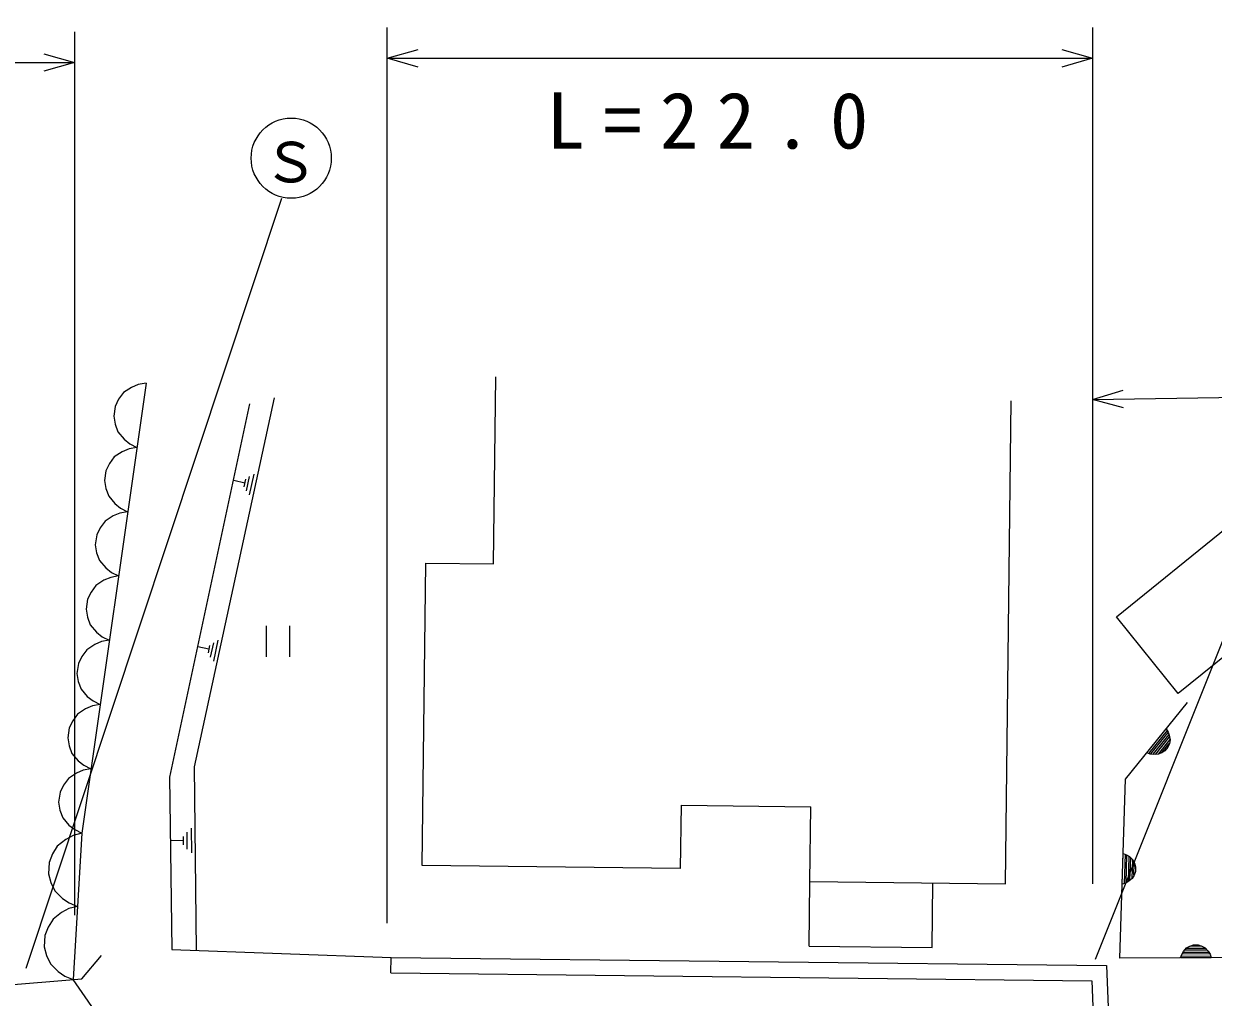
# Model space of a CAD drawing. Units: millimetres, scale not verified. Extents: x 40000 to 680000, y 20000 to 380000.
# Drawn here: x 131971 to 170693, y 309008 to 340691 of the extents above; entities that cross this region are included whole.
import ezdxf
from ezdxf.enums import TextEntityAlignment as Align

# ---------------------------------------------------------------- set-up
doc = ezdxf.new("R2010")
doc.units = ezdxf.units.MM
doc.header["$LTSCALE"] = 1000
for name, color, linetype, lineweight in [('M-BGD', 7, 'Continuous', 25), ('M-BMK-HTXT', 7, 'Continuous', 13), ('M-STR-HTXT', 7, 'Continuous', 13), ('M-STR-STR1', 1, 'Continuous', 25)]:
    doc.layers.add(name, color=color, linetype=linetype, lineweight=lineweight)
doc.styles.add('ＭＳ ゴシック', font='')
doc.styles.get('ＭＳ ゴシック').set_extended_font_data('MS Gothic')

msp = doc.modelspace()

# ---------------------------------------------------------------- linework, layer by layer
at = {"layer": 'M-BGD'}
for p, q in [((147268, 323111), (147340, 329201)), ((135950, 328998), (133857, 314345)), ((135476, 328857), (135217, 328686)), ((135698, 328954), (135476, 328857)), ((135950, 328998), (135698, 328954)), ((135058, 328474), (134944, 328239)), ((135217, 328686), (135058, 328474)), ((140125, 328522), (137521, 316505)), ((163930, 312698), (164117, 328423)), ((134944, 328239), (134898, 327915)), ((139324, 328322), (136720, 316171)), ((134898, 327915), (134941, 327657)), ((134941, 327657), (135034, 327409)), ((135034, 327409), (135235, 327172)), ((135399, 326861), (135177, 326764)), ((135235, 327172), (135422, 327023)), ((135651, 326905), (135399, 326861)), ((135422, 327023), (135651, 326905)), ((134918, 326593), (134759, 326381)), ((135177, 326764), (134918, 326593)), ((134645, 326146), (134599, 325821)), ((134759, 326381), (134645, 326146)), ((134599, 325821), (134642, 325564)), ((139162, 325744), (138806, 325822)), ((139188, 325864), (139136, 325625)), ((139219, 325487), (139321, 325957)), ((139458, 326037), (139310, 325356)), ((134642, 325564), (134735, 325316)), ((134735, 325316), (134936, 325079)), ((134936, 325079), (135123, 324929)), ((135123, 324929), (135352, 324811)), ((134618, 324500), (134460, 324287)), ((134878, 324671), (134618, 324500)), ((135100, 324767), (134878, 324671)), ((135352, 324811), (135100, 324767)), ((134460, 324287), (134346, 324053)), ((167541, 321391), (171142, 324292)), ((134346, 324053), (134300, 323728)), ((134300, 323728), (134343, 323471)), ((134343, 323471), (134436, 323223)), ((134436, 323223), (134637, 322986)), ((134637, 322986), (134824, 322836)), ((144939, 313294), (145056, 323138)), ((145056, 323138), (147268, 323111)), ((134579, 322578), (134319, 322406)), ((134801, 322674), (134579, 322578)), ((135053, 322718), (134801, 322674)), ((134824, 322836), (135053, 322718)), ((134161, 322194), (134047, 321959)), ((134319, 322406), (134161, 322194)), ((134047, 321959), (134001, 321635)), ((173152, 321798), (169550, 318897)), ((134001, 321635), (134044, 321378)), ((134044, 321378), (134137, 321129)), ((134137, 321129), (134338, 320892)), ((139867, 321091), (139867, 320091)), ((140635, 320091), (140635, 321091)), ((169550, 318897), (167541, 321391)), ((134338, 320892), (134525, 320743)), ((134754, 320625), (134502, 320581)), ((134525, 320743), (134754, 320625)), ((138292, 320627), (138145, 319946)), ((134020, 320313), (133862, 320101)), ((134280, 320484), (134020, 320313)), ((134502, 320581), (134280, 320484)), ((137996, 320335), (137640, 320412)), ((138022, 320454), (137970, 320215)), ((138053, 320077), (138155, 320547)), ((133748, 319866), (133702, 319541)), ((133862, 320101), (133748, 319866)), ((133702, 319541), (133745, 319284)), ((133745, 319284), (133838, 319036)), ((133838, 319036), (134039, 318799)), ((134039, 318799), (134226, 318650)), ((133981, 318391), (133721, 318220)), ((134203, 318487), (133981, 318391)), ((134455, 318531), (134203, 318487)), ((134226, 318650), (134455, 318531)), ((167834, 316105), (169857, 318604)), ((133563, 318007), (133449, 317773)), ((133721, 318220), (133563, 318007)), ((133449, 317773), (133403, 317448)), ((168531, 316966), (169160, 317743)), ((169193, 317684), (168595, 316946)), ((168659, 316926), (169226, 317625)), ((169251, 317557), (168733, 316918)), ((169160, 317743), (169224, 317639)), ((169224, 317639), (169264, 317533)), ((169264, 317533), (169288, 317388)), ((133403, 317448), (133446, 317191)), ((133446, 317191), (133539, 316943)), ((168810, 316913), (169268, 317479)), ((169279, 317393), (168898, 316923)), ((169020, 316975), (169255, 317264)), ((169221, 317150), (169123, 317030)), ((169265, 317265), (169221, 317150)), ((169288, 317388), (169265, 317265)), ((133539, 316943), (133740, 316706)), ((168644, 316922), (168531, 316966)), ((168757, 316908), (168644, 316922)), ((168904, 316914), (168757, 316908)), ((169020, 316962), (168904, 316914)), ((169123, 317030), (169020, 316962)), ((133904, 316394), (133682, 316298)), ((133740, 316706), (133927, 316556)), ((134156, 316438), (133904, 316394)), ((133927, 316556), (134156, 316438)), ((137521, 316505), (137587, 310534)), ((133422, 316126), (133264, 315914)), ((133682, 316298), (133422, 316126)), ((136720, 316171), (136787, 310564)), ((167655, 310274), (167834, 316105)), ((133150, 315679), (133104, 315355)), ((133264, 315914), (133150, 315679)), ((133104, 315355), (133147, 315098)), ((153367, 315255), (153343, 313194)), ((153367, 315255), (157592, 315205)), ((157563, 312773), (157592, 315205)), ((133147, 315098), (133240, 314850)), ((133240, 314850), (133441, 314613)), ((133441, 314613), (133628, 314463)), ((133628, 314463), (133857, 314345)), ((137418, 314505), (137427, 313709)), ((133337, 314142), (133062, 313925)), ((133578, 314272), (133337, 314142)), ((133857, 314345), (133578, 314272)), ((133857, 314345), (133581, 309583)), ((137162, 314104), (136746, 314099)), ((137161, 314244), (137164, 313964)), ((137291, 313831), (137285, 314381)), ((132904, 313671), (132798, 313397)), ((133062, 313925), (132904, 313671)), ((167729, 312690), (167760, 313689)), ((167760, 313689), (167874, 313646)), ((167822, 313662), (167793, 312713)), ((132798, 313397), (132777, 313028)), ((153343, 313194), (144939, 313294)), ((167856, 312736), (167883, 313635)), ((167874, 313646), (167969, 313585)), ((167945, 313596), (167920, 312774)), ((167969, 313585), (168076, 313484)), ((167983, 312817), (168006, 313544)), ((168066, 313482), (168048, 312878)), ((168076, 313484), (168133, 313373)), ((168114, 312993), (168125, 313365)), ((168133, 313373), (168167, 313254)), ((132777, 313028), (132850, 312743)), ((168121, 312983), (168058, 312875)), ((168162, 313099), (168121, 312983)), ((168167, 313254), (168162, 313099)), ((132850, 312743), (132978, 312473)), ((157538, 310669), (157563, 312773)), ((157563, 312773), (163930, 312698)), ((161542, 310621), (161567, 312726)), ((167846, 312724), (167729, 312690)), ((167945, 312781), (167846, 312724)), ((168058, 312875), (167945, 312781)), ((132978, 312473), (133226, 312225)), ((133226, 312225), (133450, 312075)), ((133199, 311761), (132924, 311544)), ((133440, 311890), (133199, 311761)), ((133719, 311964), (133440, 311890)), ((133450, 312075), (133719, 311964)), ((132924, 311544), (132766, 311290)), ((132660, 311016), (132639, 310647)), ((132766, 311290), (132660, 311016)), ((132639, 310647), (132712, 310362)), ((136787, 310564), (143930, 310297)), ((157538, 310669), (161542, 310621)), ((169728, 310499), (169825, 310610)), ((169825, 310610), (169935, 310670)), ((169828, 310600), (170433, 310603)), ((169935, 310670), (170052, 310709)), ((170315, 310665), (169942, 310663)), ((170052, 310709), (170207, 310709)), ((170207, 310709), (170325, 310673)), ((170325, 310673), (170435, 310613)), ((170435, 310613), (170533, 310504)), ((132712, 310362), (132840, 310092)), ((143925, 309797), (143930, 310297)), ((143930, 310297), (167223, 310037)), ((187468, 310393), (167655, 310274)), ((169632, 310286), (169671, 310401)), ((170632, 310292), (169632, 310286)), ((169657, 310349), (170607, 310354)), ((169671, 310401), (169728, 310499)), ((170581, 310417), (169681, 310411)), ((169718, 310474), (170541, 310479)), ((170496, 310541), (169768, 310537)), ((170533, 310504), (170594, 310407)), ((170594, 310407), (170632, 310292)), ((132840, 310092), (133088, 309844)), ((133088, 309844), (133312, 309694)), ((143925, 309797), (166742, 309542)), ((167223, 310037), (167416, 305117)), ((133312, 309694), (133581, 309583)), ((166742, 309542), (166917, 305097))]:
    msp.add_line(p, q, dxfattribs=at)
at = {"layer": 'M-BMK-HTXT'}
msp.add_line((140364, 335003), (132039, 309942), dxfattribs=at)
msp.add_circle((140678, 336317), 1304, dxfattribs=at)
at = {"layer": 'M-STR-HTXT'}
for p, q in [((133623, 340430), (133623, 311674)), ((143805, 311419), (143805, 340569)), ((166763, 340569), (166763, 312698)), ((166862, 310241), (179014, 340691)), ((132623, 339718), (133623, 339430)), ((143805, 339569), (144805, 339854)), ((165763, 339856), (166763, 339569)), ((114501, 339430), (133623, 339430)), ((133623, 339430), (132623, 339145)), ((144805, 339281), (143805, 339569)), ((143805, 339569), (166763, 339569)), ((166763, 339569), (165763, 339284)), ((166763, 328459), (233345, 329605)), ((166763, 328459), (167758, 328762)), ((167768, 328189), (166763, 328459))]:
    msp.add_line(p, q, dxfattribs=at)
at = {"layer": 'M-STR-STR1'}
for p, q in [((133857, 309605), (134504, 310368)), ((130641, 309342), (133857, 309605)), ((136826, 304913), (133581, 309583))]:
    msp.add_line(p, q, dxfattribs=at)

# ---------------------------------------------------------------- texts
at = {"layer": 'M-BMK-HTXT', "style": 'ＭＳ ゴシック'}
msp.add_text('Ｓ', height=1320, dxfattribs=at).set_placement((139751, 335134), align=Align.BOTTOM_LEFT)
at = {"layer": 'M-STR-HTXT', "insert": (148990, 336600), "char_height": 1833, "attachment_point": 7, "style": 'ＭＳ ゴシック'}
msp.add_mtext('\\T1.48;L=22.0', dxfattribs=at)

doc.saveas('drawing.dxf')
